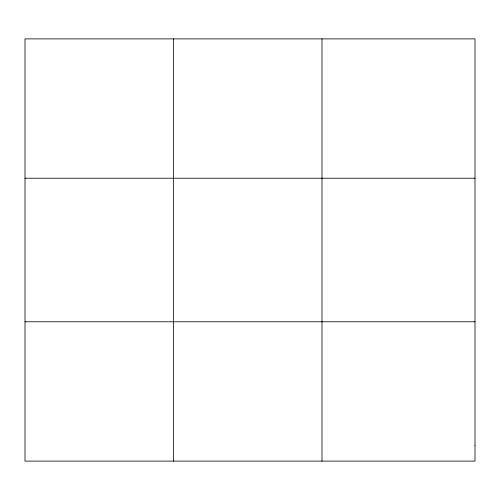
<?xml version="1.0" encoding="UTF-8"?>
<svg xmlns="http://www.w3.org/2000/svg" width="500" height="500" viewBox="0 0 500 500"><rect width="100%" height="100%" fill="white"/><g stroke="black" fill="none" stroke-linecap="round" stroke-linejoin="round"><path stroke-width="0.75" d="M173.5 38.888L173.5 461.112M322 38.888L322 461.112M25 178.225L475 178.225M25 321.775L475 321.775M475 445.631L475 461.112L25 461.112L25 38.888L475 38.888L475 445.631"/></g></svg>
